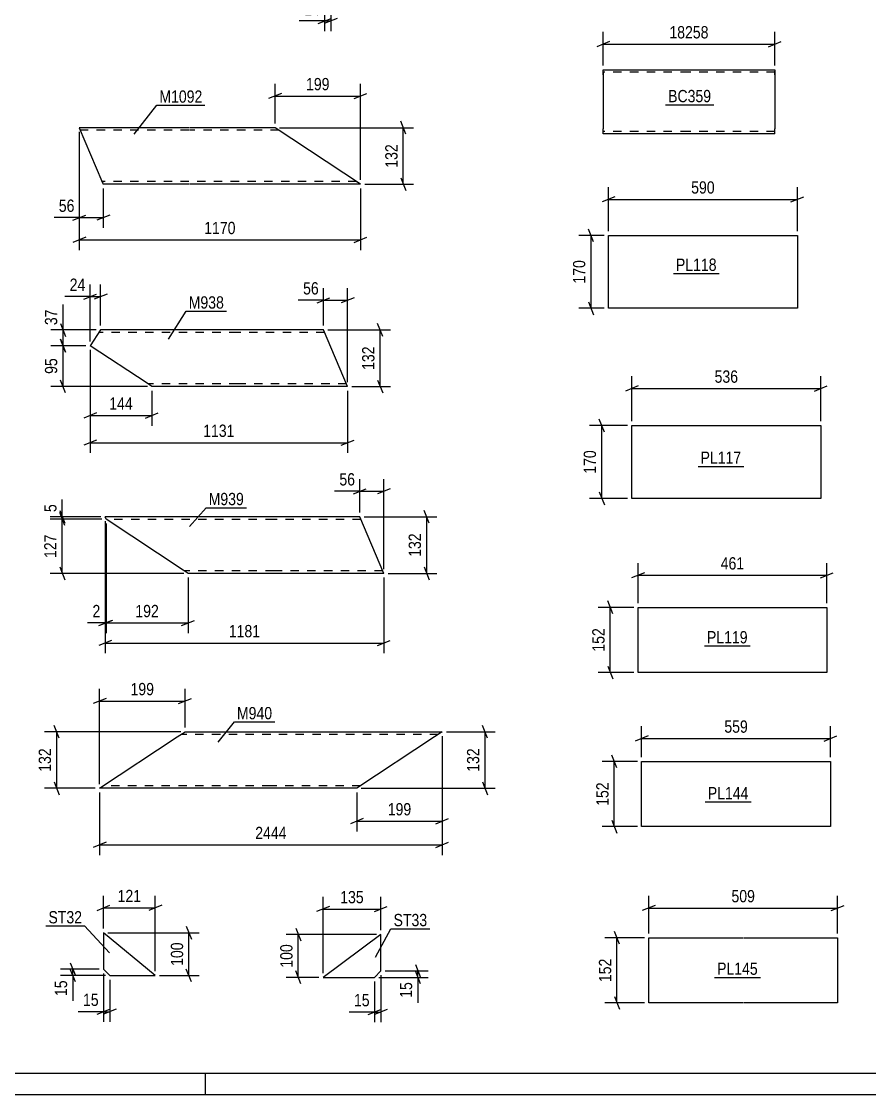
# Model space of a CAD drawing. Header units: millimetres. Extents: x 0 to 594, y 0 to 420.
# Drawn here: x 131 to 329, y 0 to 250.6 of the extents above; entities that cross this region are included whole.
import ezdxf

# ---------------------------------------------------------------- set-up
doc = ezdxf.new("R2010")
doc.units = ezdxf.units.MM
doc.linetypes.add('DXK_LINE_DOT2', pattern=[3.9198, 1.9599, -1.9599])
doc.styles.add('Arial Narrow', font='ARIALN.TTF', dxfattribs={"height": 0.2})

# ---------------------------------------------------------------- blocks, each defined once
blk = doc.blocks.new('Unknown-570389203-1132')
at = {"color": 5, "linetype": 'Continuous'}
for p, q in [((5, 5), (589, 5)), ((174, 0), (174, 5)), ((0, 0), (594, 0))]:
    blk.add_line(p, q, dxfattribs=at)
blk = doc.blocks.new('Part-570389203-8355 - 8339')
at = {"color": 2, "linetype": 'Continuous'}
for p, q in [((149.5, 178.54), (147.06, 174.86)), ((181.45, 178.54), (149.5, 178.54)), ((201.55, 178.54), (181.55, 178.54)), ((207.16, 165.34), (201.55, 178.54)), ((160.33, 166.08), (147.06, 174.86)), ((161.45, 165.34), (160.33, 166.08)), ((181.45, 165.34), (161.45, 165.34)), ((207.16, 165.34), (181.55, 165.34))]:
    blk.add_line(p, q, dxfattribs=at)
at = {"color": 7, "linetype": 'DXK_LINE_DOT2'}
for p, q in [((181.45, 177.94), (149.1, 177.94)), ((201.81, 177.94), (181.55, 177.94)), ((181.45, 165.94), (160.55, 165.94)), ((206.9, 165.94), (181.55, 165.94)), ((206.9, 165.94), (206.88, 165.98))]:
    blk.add_line(p, q, dxfattribs=at)
blk = doc.blocks.new('Part-570389203-8492 - 8476')
at = {"color": 2, "linetype": 'Continuous'}
for p, q in [((189.92, 134.89), (150.55, 134.89)), ((150.77, 134.37), (150.55, 134.89)), ((168.81, 122.43), (150.77, 134.37)), ((210.02, 134.89), (190.02, 134.89)), ((215.63, 121.69), (210.02, 134.89)), ((169.92, 121.69), (168.81, 122.43)), ((189.92, 121.69), (169.92, 121.69)), ((215.63, 121.69), (190.02, 121.69))]:
    blk.add_line(p, q, dxfattribs=at)
at = {"color": 7, "linetype": 'DXK_LINE_DOT2'}
for p, q in [((189.92, 134.29), (150.89, 134.29)), ((210.28, 134.29), (190.02, 134.29)), ((168.95, 122.33), (169.02, 122.29)), ((189.92, 122.29), (169.02, 122.29)), ((215.37, 122.29), (190.02, 122.29)), ((215.37, 122.29), (215.35, 122.33))]:
    blk.add_line(p, q, dxfattribs=at)
blk = doc.blocks.new('Part-570389203-8622 - 8606')
at = {"color": 2, "linetype": 'Continuous'}
for p, q in [((149.26, 71.5), (167.39, 83.5)), ((167.39, 83.5), (169.21, 84.7)), ((169.21, 84.7), (189.21, 84.7)), ((189.31, 84.7), (229.25, 84.7)), ((227.44, 83.5), (209.31, 71.5)), ((229.25, 84.7), (227.44, 83.5)), ((189.21, 71.5), (149.26, 71.5)), ((209.31, 71.5), (189.31, 71.5))]:
    blk.add_line(p, q, dxfattribs=at)
at = {"color": 7, "linetype": 'DXK_LINE_DOT2'}
for p, q in [((189.21, 84.1), (168.3, 84.1)), ((228.34, 84.1), (189.31, 84.1)), ((229.11, 84.61), (227.44, 83.5)), ((150.17, 72.1), (150.24, 72.15)), ((189.21, 72.1), (150.17, 72.1)), ((210.21, 72.1), (189.31, 72.1)), ((210.21, 72.1), (210.28, 72.15))]:
    blk.add_line(p, q, dxfattribs=at)
blk = doc.blocks.new('Part-570389203-8962 - 8944')
at = {"color": 2, "linetype": 'Continuous'}
for p, q in [((266.81, 238.09), (266.81, 239.29)), ((266.81, 239.29), (286.81, 239.29)), ((266.81, 238.09), (266.81, 225.49)), ((286.91, 239.29), (306.91, 239.29)), ((306.91, 239.29), (306.91, 239.2)), ((306.91, 239.2), (306.91, 238.09)), ((306.91, 238.09), (306.91, 225.49)), ((266.81, 224.39), (266.81, 225.49)), ((266.81, 224.29), (266.81, 224.39)), ((286.81, 224.29), (266.81, 224.29)), ((306.91, 224.29), (286.91, 224.29)), ((306.91, 224.29), (306.91, 225.49))]:
    blk.add_line(p, q, dxfattribs=at)
at = {"color": 7, "linetype": 'DXK_LINE_DOT2'}
for p, q in [((286.81, 238.69), (266.81, 238.69)), ((266.81, 238.55), (266.81, 238.09)), ((306.91, 238.69), (286.91, 238.69)), ((306.91, 238.09), (306.91, 238.94)), ((266.81, 224.65), (266.81, 225.49)), ((266.81, 224.89), (266.81, 224.94)), ((266.81, 224.89), (266.81, 224.94)), ((286.81, 224.89), (266.81, 224.89)), ((266.81, 224.29), (266.81, 224.29)), ((306.91, 224.89), (286.91, 224.89)), ((306.91, 224.94), (306.91, 225.49)), ((306.91, 224.89), (306.91, 224.94)), ((306.91, 224.89), (306.91, 224.94)), ((306.91, 224.29), (306.91, 224.39))]:
    blk.add_line(p, q, dxfattribs=at)
blk = doc.blocks.new('Part-570389203-9230 - 9214')
at = {"color": 2, "linetype": 'Continuous'}
for p, q in [((273.53, 139.2), (273.53, 156.2)), ((273.53, 156.2), (295.53, 156.2)), ((295.63, 156.2), (317.63, 156.2)), ((317.63, 156.2), (317.63, 139.2)), ((295.53, 139.2), (273.53, 139.2)), ((317.63, 139.2), (295.63, 139.2))]:
    blk.add_line(p, q, dxfattribs=at)
blk = doc.blocks.new('Part-570389203-9274 - 9258')
at = {"color": 2, "linetype": 'Continuous'}
for p, q in [((268.07, 183.59), (268.07, 200.59)), ((268.07, 200.59), (290.07, 200.59)), ((290.17, 200.59), (312.17, 200.59)), ((312.17, 200.59), (312.17, 183.59)), ((290.07, 183.59), (268.07, 183.59)), ((312.17, 183.59), (290.17, 183.59))]:
    blk.add_line(p, q, dxfattribs=at)
blk = doc.blocks.new('Part-570389203-9318 - 9302')
at = {"color": 2, "linetype": 'Continuous'}
for p, q in [((274.96, 98.55), (274.96, 113.75)), ((274.96, 113.75), (296.96, 113.75)), ((297.06, 113.75), (319.06, 113.75)), ((319.06, 113.75), (319.06, 98.55)), ((296.96, 98.55), (274.96, 98.55)), ((319.06, 98.55), (297.06, 98.55))]:
    blk.add_line(p, q, dxfattribs=at)
blk = doc.blocks.new('Part-570389203-9543 - 9527')
at = {"color": 2, "linetype": 'Continuous'}
for p, q in [((170.13, 225.76), (144.52, 225.76)), ((144.52, 225.76), (149.81, 213.3)), ((190.23, 225.76), (170.23, 225.76)), ((210.17, 212.56), (190.23, 225.76)), ((150.09, 212.65), (149.81, 213.3)), ((150.13, 212.56), (150.09, 212.65)), ((170.13, 212.56), (150.13, 212.56)), ((210.17, 212.56), (170.23, 212.56))]:
    blk.add_line(p, q, dxfattribs=at)
at = {"color": 7, "linetype": 'DXK_LINE_DOT2'}
for p, q in [((170.13, 225.16), (144.78, 225.16)), ((191.13, 225.16), (170.23, 225.16)), ((149.81, 213.3), (149.98, 212.91)), ((149.87, 213.16), (149.85, 213.2)), ((170.13, 213.16), (149.87, 213.16)), ((209.26, 213.16), (170.23, 213.16)), ((209, 213.33), (209.05, 213.3)), ((209.2, 213.2), (209.26, 213.16))]:
    blk.add_line(p, q, dxfattribs=at)
blk = doc.blocks.new('Part-570389203-9652 - 9636')
at = {"color": 2, "linetype": 'Continuous'}
for p, q in [((275.81, 62.55), (275.81, 77.75)), ((275.81, 77.75), (297.81, 77.75)), ((297.91, 77.75), (319.91, 77.75)), ((319.91, 77.75), (319.91, 62.55)), ((297.81, 62.55), (275.81, 62.55)), ((319.91, 62.55), (297.91, 62.55))]:
    blk.add_line(p, q, dxfattribs=at)
blk = doc.blocks.new('Part-570389203-9696 - 9680')
at = {"color": 2, "linetype": 'Continuous'}
for p, q in [((277.47, 21.4), (277.47, 36.6)), ((277.47, 36.6), (299.47, 36.6)), ((299.57, 36.6), (321.57, 36.6)), ((321.57, 36.6), (321.57, 21.4)), ((299.47, 21.4), (277.47, 21.4)), ((321.57, 21.4), (299.57, 21.4))]:
    blk.add_line(p, q, dxfattribs=at)
blk = doc.blocks.new('Part-570389203-9816 - 9800')
at = {"color": 2, "linetype": 'Continuous'}
for p, q in [((150.17, 37.78), (150.17, 29.28)), ((162.26, 27.78), (150.17, 37.78)), ((151.67, 27.78), (150.17, 29.28)), ((151.67, 27.78), (162.26, 27.78))]:
    blk.add_line(p, q, dxfattribs=at)
blk = doc.blocks.new('Part-570389203-9875 - 9859')
at = {"color": 2, "linetype": 'Continuous'}
for p, q in [((214.93, 37.36), (201.43, 27.36)), ((214.93, 28.86), (214.93, 37.36)), ((213.43, 27.36), (214.93, 28.86)), ((201.43, 27.36), (213.43, 27.36))]:
    blk.add_line(p, q, dxfattribs=at)
blk = doc.blocks.new('StraightDimension-570389203-8438 - 8339')
at = {"color": 7, "linetype": 'Continuous'}
for p, q in [((202.55, 178.54), (217.17, 178.54)), ((215.37, 177.04), (214.17, 180.04)), ((214.77, 165.34), (214.77, 178.54)), ((214.17, 166.84), (215.37, 163.84)), ((208.16, 165.34), (217.17, 165.34))]:
    blk.add_line(p, q, dxfattribs=at)
at = {"color": 0}
blk.add_wipeout([(214.02, 175.28), (209.82, 175.28), (209.82, 168.6), (214.02, 168.6)], dxfattribs=at)
at = {"color": 3, "style": 'Arial Narrow'}
blk.add_text('132', height=2.863, rotation=90.0002, dxfattribs=at).set_placement((213.42, 169.2))
blk = doc.blocks.new('StraightDimension-570389203-8358 - 8339')
at = {"color": 7, "linetype": 'Continuous'}
for p, q in [((201.55, 179.54), (201.55, 188.32)), ((207.16, 166.34), (207.16, 188.32)), ((200.05, 184.87), (203.05, 186.07)), ((201.55, 185.47), (207.16, 185.47)), ((208.66, 186.07), (205.66, 184.87))]:
    blk.add_line(p, q, dxfattribs=at)
at = {"color": 0}
blk.add_wipeout([(201.03, 186.22), (201.03, 190.42), (196.17, 190.42), (196.17, 186.22)], dxfattribs=at)
at = {"color": 7, "linetype": 'Continuous'}
blk.add_line((201.55, 185.47), (195.65, 185.47), dxfattribs=at)
blk.add_line((201.55, 185.47), (195.65, 185.47), dxfattribs=at)
at = {"color": 3, "style": 'Arial Narrow'}
blk.add_text('56', height=2.863, dxfattribs=at).set_placement((196.77, 186.82))
blk = doc.blocks.new('StraightDimension-570389203-8404 - 8339')
at = {"color": 7, "linetype": 'Continuous'}
for p, q in [((148.5, 178.54), (137.87, 178.54)), ((140.12, 180.04), (141.32, 177.04)), ((140.72, 174.86), (140.72, 178.54)), ((141.32, 173.36), (140.12, 176.36)), ((146.06, 174.86), (137.87, 174.86))]:
    blk.add_line(p, q, dxfattribs=at)
at = {"color": 0}
blk.add_wipeout([(139.97, 183.92), (135.77, 183.92), (135.77, 179.06), (139.97, 179.06)], dxfattribs=at)
at = {"color": 7, "linetype": 'Continuous'}
blk.add_line((140.72, 178.54), (140.72, 184.44), dxfattribs=at)
blk.add_line((140.72, 178.54), (140.72, 184.44), dxfattribs=at)
at = {"color": 3, "style": 'Arial Narrow'}
blk.add_text('37', height=2.863, rotation=90.0002, dxfattribs=at).set_placement((139.37, 179.66))
blk = doc.blocks.new('StraightDimension-570389203-8372 - 8339')
at = {"color": 7, "linetype": 'Continuous'}
for p, q in [((147.06, 175.86), (147.06, 189.16)), ((149.5, 179.54), (149.5, 189.16)), ((145.56, 185.71), (148.56, 186.91)), ((147.06, 186.31), (149.5, 186.31)), ((151, 186.91), (148, 185.71))]:
    blk.add_line(p, q, dxfattribs=at)
at = {"color": 0}
blk.add_wipeout([(146.54, 187.06), (146.54, 191.26), (141.68, 191.26), (141.68, 187.06)], dxfattribs=at)
at = {"color": 7, "linetype": 'Continuous'}
blk.add_line((147.06, 186.31), (141.16, 186.31), dxfattribs=at)
blk.add_line((147.06, 186.31), (141.16, 186.31), dxfattribs=at)
at = {"color": 3, "style": 'Arial Narrow'}
blk.add_text('24', height=2.863, dxfattribs=at).set_placement((142.28, 187.66))
blk = doc.blocks.new('StraightDimension-570389203-8386 - 8339')
at = {"color": 7, "linetype": 'Continuous'}
for p, q in [((147.06, 173.86), (147.06, 156.17)), ((161.45, 164.34), (161.45, 156.17)), ((148.56, 159.17), (145.56, 157.97)), ((147.06, 158.57), (161.45, 158.57)), ((159.95, 157.97), (162.95, 159.17))]:
    blk.add_line(p, q, dxfattribs=at)
at = {"color": 0}
blk.add_wipeout([(157.6, 159.32), (157.6, 163.52), (150.92, 163.52), (150.92, 159.32)], dxfattribs=at)
at = {"color": 3, "style": 'Arial Narrow'}
blk.add_text('144', height=2.863, dxfattribs=at).set_placement((151.52, 159.92))
blk = doc.blocks.new('StraightDimension-570389203-8462 - 8339')
at = {"color": 7, "linetype": 'Continuous'}
for p, q in [((147.06, 173.86), (147.06, 149.81)), ((207.16, 164.34), (207.16, 149.81)), ((148.56, 152.81), (145.56, 151.61)), ((147.06, 152.21), (207.16, 152.21)), ((205.66, 151.61), (208.66, 152.81))]:
    blk.add_line(p, q, dxfattribs=at)
at = {"color": 0}
blk.add_wipeout([(181.37, 152.96), (181.37, 157.16), (172.85, 157.16), (172.85, 152.96)], dxfattribs=at)
at = {"color": 3, "style": 'Arial Narrow'}
blk.add_text('1131', height=2.863, dxfattribs=at).set_placement((173.45, 153.56))
blk = doc.blocks.new('StraightDimension-570389203-8405 - 8339')
at = {"color": 7, "linetype": 'Continuous'}
for p, q in [((140.12, 176.36), (141.32, 173.36)), ((146.06, 174.86), (137.87, 174.86)), ((140.72, 165.34), (140.72, 174.86)), ((141.32, 163.84), (140.12, 166.84)), ((160.45, 165.34), (137.87, 165.34))]:
    blk.add_line(p, q, dxfattribs=at)
at = {"color": 0}
blk.add_wipeout([(139.97, 172.53), (135.77, 172.53), (135.77, 167.67), (139.97, 167.67)], dxfattribs=at)
at = {"color": 3, "style": 'Arial Narrow'}
blk.add_text('95', height=2.863, rotation=90.0002, dxfattribs=at).set_placement((139.37, 168.27))
blk = doc.blocks.new('StraightDimension-570389203-20142 - 8476')
at = {"color": 7, "linetype": 'Continuous'}
for p, q in [((150.77, 133.37), (150.77, 107.71)), ((169.92, 120.69), (169.92, 107.71)), ((152.27, 110.71), (149.27, 109.51)), ((168.42, 109.51), (171.42, 110.71)), ((150.77, 110.11), (169.92, 110.11))]:
    blk.add_line(p, q, dxfattribs=at)
at = {"color": 0}
blk.add_wipeout([(163.69, 110.86), (163.69, 115.06), (157.01, 115.06), (157.01, 110.86)], dxfattribs=at)
at = {"color": 3, "style": 'Arial Narrow'}
blk.add_text('192', height=2.863, dxfattribs=at).set_placement((157.61, 111.46))
blk = doc.blocks.new('StraightDimension-570389203-8495 - 8476')
at = {"color": 7, "linetype": 'Continuous'}
for p, q in [((210.02, 135.89), (210.02, 143.72)), ((215.63, 122.69), (215.63, 143.72)), ((208.52, 140.27), (211.52, 141.47)), ((210.02, 140.87), (215.63, 140.87)), ((217.13, 141.47), (214.13, 140.27))]:
    blk.add_line(p, q, dxfattribs=at)
at = {"color": 0}
blk.add_wipeout([(209.5, 141.62), (209.5, 145.82), (204.64, 145.82), (204.64, 141.62)], dxfattribs=at)
at = {"color": 7, "linetype": 'Continuous'}
blk.add_line((210.02, 140.87), (204.12, 140.87), dxfattribs=at)
blk.add_line((210.02, 140.87), (204.12, 140.87), dxfattribs=at)
at = {"color": 3, "style": 'Arial Narrow'}
blk.add_text('56', height=2.863, dxfattribs=at).set_placement((205.24, 142.22))
blk = doc.blocks.new('StraightDimension-570389203-8592 - 8476')
at = {"color": 7, "linetype": 'Continuous'}
for p, q in [((150.55, 133.89), (150.55, 103.03)), ((215.63, 120.69), (215.63, 103.03)), ((152.05, 106.03), (149.05, 104.83)), ((150.55, 105.43), (215.63, 105.43)), ((214.13, 104.83), (217.13, 106.03))]:
    blk.add_line(p, q, dxfattribs=at)
at = {"color": 0}
blk.add_wipeout([(187.34, 106.18), (187.34, 110.38), (178.83, 110.38), (178.83, 106.18)], dxfattribs=at)
at = {"color": 3, "style": 'Arial Narrow'}
blk.add_text('1181', height=2.863, dxfattribs=at).set_placement((179.43, 106.78))
blk = doc.blocks.new('StraightDimension-570389203-8568 - 8476')
at = {"color": 7, "linetype": 'Continuous'}
for p, q in [((226.23, 133.39), (225.03, 136.39)), ((211.02, 134.89), (228.03, 134.89)), ((225.63, 121.69), (225.63, 134.89)), ((225.03, 123.19), (226.23, 120.19)), ((216.63, 121.69), (228.03, 121.69))]:
    blk.add_line(p, q, dxfattribs=at)
at = {"color": 0}
blk.add_wipeout([(224.88, 131.63), (220.68, 131.63), (220.68, 124.95), (224.88, 124.95)], dxfattribs=at)
at = {"color": 3, "style": 'Arial Narrow'}
blk.add_text('132', height=2.863, rotation=90.0002, dxfattribs=at).set_placement((224.28, 125.55))
blk = doc.blocks.new('StraightDimension-570389203-20143 - 8476')
at = {"color": 7, "linetype": 'Continuous'}
for p, q in [((150.55, 133.89), (150.55, 107.71)), ((150.77, 133.37), (150.77, 107.71)), ((149.05, 109.51), (152.05, 110.71)), ((152.27, 110.71), (149.27, 109.51)), ((150.55, 110.11), (150.77, 110.11))]:
    blk.add_line(p, q, dxfattribs=at)
at = {"color": 0}
blk.add_wipeout([(150.02, 110.86), (150.02, 115.06), (147, 115.06), (147, 110.86)], dxfattribs=at)
at = {"color": 7, "linetype": 'Continuous'}
blk.add_line((150.55, 110.11), (146.47, 110.11), dxfattribs=at)
blk.add_line((150.55, 110.11), (146.47, 110.11), dxfattribs=at)
at = {"color": 3, "style": 'Arial Narrow'}
blk.add_text('2', height=2.86, dxfattribs=at).set_placement((147.6, 111.46))
blk = doc.blocks.new('StraightDimension-570389203-20178 - 8476')
at = {"color": 7, "linetype": 'Continuous'}
for p, q in [((139.95, 136.39), (141.15, 133.39)), ((141.15, 132.87), (139.95, 135.87)), ((149.55, 134.89), (137.7, 134.89)), ((149.77, 134.37), (137.7, 134.37)), ((140.55, 134.37), (140.55, 134.89))]:
    blk.add_line(p, q, dxfattribs=at)
at = {"color": 0}
blk.add_wipeout([(139.8, 138.44), (135.6, 138.44), (135.6, 135.41), (139.8, 135.41)], dxfattribs=at)
at = {"color": 7, "linetype": 'Continuous'}
blk.add_line((140.55, 134.89), (140.55, 138.97), dxfattribs=at)
blk.add_line((140.55, 134.89), (140.55, 138.97), dxfattribs=at)
at = {"color": 3, "style": 'Arial Narrow'}
blk.add_text('5', height=2.86, rotation=90.0002, dxfattribs=at).set_placement((139.2, 136.01))
blk = doc.blocks.new('StraightDimension-570389203-20179 - 8476')
at = {"color": 7, "linetype": 'Continuous'}
for p, q in [((141.15, 132.87), (139.95, 135.87)), ((149.77, 134.37), (137.7, 134.37)), ((140.55, 121.69), (140.55, 134.37)), ((139.95, 123.19), (141.15, 120.19)), ((168.92, 121.69), (137.7, 121.69))]:
    blk.add_line(p, q, dxfattribs=at)
at = {"color": 0}
blk.add_wipeout([(139.8, 131.37), (135.6, 131.37), (135.6, 124.68), (139.8, 124.68)], dxfattribs=at)
at = {"color": 3, "style": 'Arial Narrow'}
blk.add_text('127', height=2.863, rotation=90.0002, dxfattribs=at).set_placement((139.2, 125.28))
blk = doc.blocks.new('StraightDimension-570389203-8625 - 8606')
at = {"color": 7, "linetype": 'Continuous'}
for p, q in [((229.25, 83.7), (229.25, 55.9)), ((149.26, 70.5), (149.26, 55.9)), ((150.76, 58.9), (147.76, 57.7)), ((149.26, 58.3), (229.25, 58.3)), ((227.75, 57.7), (230.75, 58.9))]:
    blk.add_line(p, q, dxfattribs=at)
at = {"color": 0}
blk.add_wipeout([(193.51, 59.05), (193.51, 63.25), (185, 63.25), (185, 59.05)], dxfattribs=at)
at = {"color": 3, "style": 'Arial Narrow'}
blk.add_text('2444', height=2.863, dxfattribs=at).set_placement((185.6, 59.65))
blk = doc.blocks.new('StraightDimension-570389203-8698 - 8606')
at = {"color": 7, "linetype": 'Continuous'}
for p, q in [((229.25, 83.7), (229.25, 61.44)), ((209.31, 70.5), (209.31, 61.44)), ((210.81, 64.44), (207.81, 63.24)), ((209.31, 63.84), (229.25, 63.84)), ((227.75, 63.24), (230.75, 64.44))]:
    blk.add_line(p, q, dxfattribs=at)
at = {"color": 0}
blk.add_wipeout([(222.62, 64.59), (222.62, 68.79), (215.94, 68.79), (215.94, 64.59)], dxfattribs=at)
at = {"color": 3, "style": 'Arial Narrow'}
blk.add_text('199', height=2.863, dxfattribs=at).set_placement((216.54, 65.19))
blk = doc.blocks.new('StraightDimension-570389203-8684 - 8606')
at = {"color": 7, "linetype": 'Continuous'}
for p, q in [((149.26, 72.5), (149.26, 94.74)), ((169.21, 85.7), (169.21, 94.74)), ((150.76, 92.49), (147.76, 91.29)), ((149.26, 91.89), (169.21, 91.89)), ((167.71, 91.29), (170.71, 92.49))]:
    blk.add_line(p, q, dxfattribs=at)
at = {"color": 0}
blk.add_wipeout([(162.58, 92.64), (162.58, 96.84), (155.89, 96.84), (155.89, 92.64)], dxfattribs=at)
at = {"color": 3, "style": 'Arial Narrow'}
blk.add_text('199', height=2.863, dxfattribs=at).set_placement((156.49, 93.24))
blk = doc.blocks.new('StraightDimension-570389203-8660 - 8606')
at = {"color": 7, "linetype": 'Continuous'}
for p, q in [((239.85, 83.2), (238.65, 86.2)), ((230.25, 84.7), (241.65, 84.7)), ((239.25, 71.5), (239.25, 84.7)), ((238.65, 73), (239.85, 70)), ((210.31, 71.5), (241.65, 71.5))]:
    blk.add_line(p, q, dxfattribs=at)
at = {"color": 0}
blk.add_wipeout([(238.5, 81.45), (234.3, 81.45), (234.3, 74.76), (238.5, 74.76)], dxfattribs=at)
at = {"color": 3, "style": 'Arial Narrow'}
blk.add_text('132', height=2.863, rotation=90.0002, dxfattribs=at).set_placement((237.9, 75.36))
blk = doc.blocks.new('StraightDimension-570389203-8636 - 8606')
at = {"color": 7, "linetype": 'Continuous'}
for p, q in [((139.86, 83.2), (138.66, 86.2)), ((168.21, 84.7), (136.41, 84.7)), ((139.26, 71.5), (139.26, 84.7)), ((138.66, 73), (139.86, 70)), ((148.26, 71.5), (136.41, 71.5))]:
    blk.add_line(p, q, dxfattribs=at)
at = {"color": 0}
blk.add_wipeout([(138.51, 81.45), (134.31, 81.45), (134.31, 74.76), (138.51, 74.76)], dxfattribs=at)
at = {"color": 3, "style": 'Arial Narrow'}
blk.add_text('132', height=2.863, rotation=90.0002, dxfattribs=at).set_placement((137.91, 75.36))
blk = doc.blocks.new('StraightDimension-570389203-8965 - 8944')
at = {"color": 7, "linetype": 'Continuous'}
for p, q in [((266.81, 240.29), (266.81, 248.11)), ((306.91, 240.29), (306.91, 248.11)), ((268.31, 245.86), (265.31, 244.66)), ((305.41, 244.66), (308.41, 245.86)), ((266.81, 245.26), (306.91, 245.26))]:
    blk.add_line(p, q, dxfattribs=at)
at = {"color": 0}
blk.add_wipeout([(292.03, 246.01), (292.03, 250.21), (281.69, 250.21), (281.69, 246.01)], dxfattribs=at)
at = {"color": 3, "style": 'Arial Narrow'}
blk.add_text('18258', height=2.863, dxfattribs=at).set_placement((282.29, 246.61))
blk = doc.blocks.new('StraightDimension-570389203-9244 - 9214')
at = {"color": 7, "linetype": 'Continuous'}
for p, q in [((272.53, 156.2), (263.65, 156.2)), ((267.1, 154.7), (265.9, 157.7)), ((266.5, 139.2), (266.5, 156.2)), ((265.9, 140.7), (267.1, 137.7)), ((272.53, 139.2), (263.65, 139.2))]:
    blk.add_line(p, q, dxfattribs=at)
at = {"color": 0}
blk.add_wipeout([(265.75, 151.04), (261.55, 151.04), (261.55, 144.36), (265.75, 144.36)], dxfattribs=at)
at = {"color": 3, "style": 'Arial Narrow'}
blk.add_text('170', height=2.863, rotation=90.0002, dxfattribs=at).set_placement((265.15, 144.96))
blk = doc.blocks.new('StraightDimension-570389203-20434 - 9214')
at = {"color": 7, "linetype": 'Continuous'}
for p, q in [((275.03, 165.46), (272.03, 164.26)), ((273.53, 157.2), (273.53, 167.71)), ((316.13, 164.26), (319.13, 165.46)), ((317.63, 157.2), (317.63, 167.71)), ((273.53, 164.86), (317.63, 164.86))]:
    blk.add_line(p, q, dxfattribs=at)
at = {"color": 0}
blk.add_wipeout([(298.93, 165.61), (298.93, 169.81), (292.24, 169.81), (292.24, 165.61)], dxfattribs=at)
at = {"color": 3, "style": 'Arial Narrow'}
blk.add_text('536', height=2.863, dxfattribs=at).set_placement((292.84, 166.21))
blk = doc.blocks.new('StraightDimension-570389203-9288 - 9258')
at = {"color": 7, "linetype": 'Continuous'}
for p, q in [((267.07, 200.59), (261.15, 200.59)), ((264.6, 199.09), (263.4, 202.09)), ((264, 183.59), (264, 200.59)), ((267.07, 183.59), (261.15, 183.59)), ((263.4, 185.09), (264.6, 182.09))]:
    blk.add_line(p, q, dxfattribs=at)
at = {"color": 0}
blk.add_wipeout([(263.25, 195.44), (259.05, 195.44), (259.05, 188.75), (263.25, 188.75)], dxfattribs=at)
at = {"color": 3, "style": 'Arial Narrow'}
blk.add_text('170', height=2.863, rotation=90.0002, dxfattribs=at).set_placement((262.65, 189.35))
blk = doc.blocks.new('StraightDimension-570389203-20447 - 9258')
at = {"color": 7, "linetype": 'Continuous'}
for p, q in [((268.07, 201.59), (268.07, 211.87)), ((312.17, 201.59), (312.17, 211.87)), ((269.57, 209.62), (266.57, 208.42)), ((268.07, 209.02), (312.17, 209.02)), ((310.67, 208.42), (313.67, 209.62))]:
    blk.add_line(p, q, dxfattribs=at)
at = {"color": 0}
blk.add_wipeout([(293.47, 209.77), (293.47, 213.97), (286.78, 213.97), (286.78, 209.77)], dxfattribs=at)
at = {"color": 3, "style": 'Arial Narrow'}
blk.add_text('590', height=2.863, dxfattribs=at).set_placement((287.38, 210.37))
blk = doc.blocks.new('StraightDimension-570389203-20421 - 9302')
at = {"color": 7, "linetype": 'Continuous'}
for p, q in [((274.96, 114.75), (274.96, 124.1)), ((319.06, 114.75), (319.06, 124.1)), ((276.46, 121.85), (273.46, 120.65)), ((274.96, 121.25), (319.06, 121.25)), ((317.56, 120.65), (320.56, 121.85))]:
    blk.add_line(p, q, dxfattribs=at)
at = {"color": 0}
blk.add_wipeout([(300.35, 122), (300.35, 126.2), (293.67, 126.2), (293.67, 122)], dxfattribs=at)
at = {"color": 3, "style": 'Arial Narrow'}
blk.add_text('461', height=2.863, dxfattribs=at).set_placement((294.27, 122.6))
blk = doc.blocks.new('StraightDimension-570389203-9332 - 9302')
at = {"color": 7, "linetype": 'Continuous'}
for p, q in [((273.96, 113.75), (265.65, 113.75)), ((269.1, 112.25), (267.9, 115.25)), ((268.5, 98.55), (268.5, 113.75)), ((273.96, 98.55), (265.65, 98.55)), ((267.9, 100.05), (269.1, 97.05))]:
    blk.add_line(p, q, dxfattribs=at)
at = {"color": 0}
blk.add_wipeout([(267.75, 109.49), (263.55, 109.49), (263.55, 102.81), (267.75, 102.81)], dxfattribs=at)
at = {"color": 3, "style": 'Arial Narrow'}
blk.add_text('152', height=2.863, rotation=90.0002, dxfattribs=at).set_placement((267.15, 103.41))
blk = doc.blocks.new('StraightDimension-570389203-9510 - 9390')
at = {"color": 7, "linetype": 'Continuous'}
for p, q in [((203.23, 261.85), (203.23, 248.28)), ((201.8, 259.68), (201.8, 248.28)), ((200.3, 250.08), (203.3, 251.28)), ((204.73, 251.28), (201.73, 250.08)), ((201.8, 250.68), (203.23, 250.68))]:
    blk.add_line(p, q, dxfattribs=at)
at = {"color": 0}
blk.add_wipeout([(201.27, 251.43), (201.27, 255.63), (196.42, 255.63), (196.42, 251.43)], dxfattribs=at)
at = {"color": 7, "linetype": 'Continuous'}
blk.add_line((201.8, 250.68), (195.89, 250.68), dxfattribs=at)
blk.add_line((201.8, 250.68), (195.89, 250.68), dxfattribs=at)
at = {"color": 3, "style": 'Arial Narrow'}
blk.add_text('14', height=2.863, dxfattribs=at).set_placement((197.02, 252.03))
blk = doc.blocks.new('StraightDimension-570389203-9619 - 9527')
at = {"color": 7, "linetype": 'Continuous'}
for p, q in [((144.52, 224.76), (144.52, 202.36)), ((150.13, 211.56), (150.13, 202.36)), ((143.02, 204.16), (146.02, 205.36)), ((144.52, 204.76), (150.13, 204.76)), ((151.63, 205.36), (148.63, 204.16))]:
    blk.add_line(p, q, dxfattribs=at)
at = {"color": 0}
blk.add_wipeout([(144, 205.51), (144, 209.71), (139.14, 209.71), (139.14, 205.51)], dxfattribs=at)
at = {"color": 7, "linetype": 'Continuous'}
blk.add_line((144.52, 204.76), (138.62, 204.76), dxfattribs=at)
blk.add_line((144.52, 204.76), (138.62, 204.76), dxfattribs=at)
at = {"color": 3, "style": 'Arial Narrow'}
blk.add_text('56', height=2.863, dxfattribs=at).set_placement((139.74, 206.11))
blk = doc.blocks.new('StraightDimension-570389203-9546 - 9527')
at = {"color": 7, "linetype": 'Continuous'}
for p, q in [((144.52, 224.76), (144.52, 197.16)), ((210.17, 211.56), (210.17, 197.16)), ((146.02, 200.16), (143.02, 198.96)), ((144.52, 199.56), (210.17, 199.56)), ((208.67, 198.96), (211.67, 200.16))]:
    blk.add_line(p, q, dxfattribs=at)
at = {"color": 0}
blk.add_wipeout([(181.6, 200.31), (181.6, 204.51), (173.09, 204.51), (173.09, 200.31)], dxfattribs=at)
at = {"color": 3, "style": 'Arial Narrow'}
blk.add_text('1170', height=2.863, dxfattribs=at).set_placement((173.69, 200.91))
blk = doc.blocks.new('StraightDimension-570389203-9605 - 9527')
at = {"color": 7, "linetype": 'Continuous'}
for p, q in [((190.23, 226.76), (190.23, 236)), ((210.17, 213.56), (210.17, 236)), ((191.73, 233.75), (188.73, 232.55)), ((190.23, 233.15), (210.17, 233.15)), ((208.67, 232.55), (211.67, 233.75))]:
    blk.add_line(p, q, dxfattribs=at)
at = {"color": 0}
blk.add_wipeout([(203.54, 233.9), (203.54, 238.1), (196.86, 238.1), (196.86, 233.9)], dxfattribs=at)
at = {"color": 3, "style": 'Arial Narrow'}
blk.add_text('199', height=2.863, dxfattribs=at).set_placement((197.46, 234.5))
blk = doc.blocks.new('StraightDimension-570389203-9557 - 9527')
at = {"color": 7, "linetype": 'Continuous'}
for p, q in [((191.23, 225.76), (222.57, 225.76)), ((220.77, 224.26), (219.57, 227.26)), ((220.17, 212.56), (220.17, 225.76)), ((219.57, 214.06), (220.77, 211.06)), ((211.17, 212.56), (222.57, 212.56))]:
    blk.add_line(p, q, dxfattribs=at)
at = {"color": 0}
blk.add_wipeout([(219.42, 222.5), (215.22, 222.5), (215.22, 215.81), (219.42, 215.81)], dxfattribs=at)
at = {"color": 3, "style": 'Arial Narrow'}
blk.add_text('132', height=2.863, rotation=90.0002, dxfattribs=at).set_placement((218.82, 216.41))
blk = doc.blocks.new('StraightDimension-570389203-9655 - 9636')
at = {"color": 7, "linetype": 'Continuous'}
for p, q in [((275.81, 78.75), (275.81, 85.99)), ((319.91, 78.75), (319.91, 85.99)), ((277.31, 83.74), (274.31, 82.54)), ((275.81, 83.14), (319.91, 83.14)), ((318.41, 82.54), (321.41, 83.74))]:
    blk.add_line(p, q, dxfattribs=at)
at = {"color": 0}
blk.add_wipeout([(301.21, 83.89), (301.21, 88.09), (294.52, 88.09), (294.52, 83.89)], dxfattribs=at)
at = {"color": 3, "style": 'Arial Narrow'}
blk.add_text('559', height=2.863, dxfattribs=at).set_placement((295.12, 84.49))
blk = doc.blocks.new('StraightDimension-570389203-9666 - 9636')
at = {"color": 7, "linetype": 'Continuous'}
for p, q in [((274.81, 77.75), (266.58, 77.75)), ((270.03, 76.25), (268.83, 79.25)), ((269.43, 62.55), (269.43, 77.75)), ((268.83, 64.05), (270.03, 61.05)), ((274.81, 62.55), (266.58, 62.55))]:
    blk.add_line(p, q, dxfattribs=at)
at = {"color": 0}
blk.add_wipeout([(268.68, 73.49), (264.48, 73.49), (264.48, 66.81), (268.68, 66.81)], dxfattribs=at)
at = {"color": 3, "style": 'Arial Narrow'}
blk.add_text('152', height=2.863, rotation=90.0002, dxfattribs=at).set_placement((268.08, 67.41))
blk = doc.blocks.new('StraightDimension-570389203-9699 - 9680')
at = {"color": 7, "linetype": 'Continuous'}
for p, q in [((277.47, 37.6), (277.47, 46.39)), ((321.57, 37.6), (321.57, 46.39)), ((278.97, 44.14), (275.97, 42.94)), ((277.47, 43.54), (321.57, 43.54)), ((320.07, 42.94), (323.07, 44.14))]:
    blk.add_line(p, q, dxfattribs=at)
at = {"color": 0}
blk.add_wipeout([(302.87, 44.29), (302.87, 48.49), (296.18, 48.49), (296.18, 44.29)], dxfattribs=at)
at = {"color": 3, "style": 'Arial Narrow'}
blk.add_text('509', height=2.863, dxfattribs=at).set_placement((296.78, 44.89))
blk = doc.blocks.new('StraightDimension-570389203-9710 - 9680')
at = {"color": 7, "linetype": 'Continuous'}
for p, q in [((270.65, 35.1), (269.45, 38.1)), ((276.47, 36.6), (267.2, 36.6)), ((270.05, 21.4), (270.05, 36.6)), ((269.45, 22.9), (270.65, 19.9)), ((276.47, 21.4), (267.2, 21.4))]:
    blk.add_line(p, q, dxfattribs=at)
at = {"color": 0}
blk.add_wipeout([(269.3, 32.34), (265.1, 32.34), (265.1, 25.65), (269.3, 25.65)], dxfattribs=at)
at = {"color": 3, "style": 'Arial Narrow'}
blk.add_text('152', height=2.863, rotation=90.0002, dxfattribs=at).set_placement((268.7, 26.25))
blk = doc.blocks.new('StraightDimension-570389203-9818 - 9800')
at = {"color": 7, "linetype": 'Continuous'}
for p, q in [((151.17, 37.78), (172.51, 37.78)), ((169.51, 39.28), (170.71, 36.28)), ((170.11, 27.78), (170.11, 37.78)), ((163.26, 27.78), (172.51, 27.78)), ((170.71, 26.28), (169.51, 29.28))]:
    blk.add_line(p, q, dxfattribs=at)
at = {"color": 0}
blk.add_wipeout([(169.35, 36.13), (165.15, 36.13), (165.15, 29.44), (169.35, 29.44)], dxfattribs=at)
at = {"color": 3, "style": 'Arial Narrow'}
blk.add_text('100', height=2.863, rotation=90.0002, dxfattribs=at).set_placement((168.76, 30.04))
blk = doc.blocks.new('StraightDimension-570389203-9827 - 9800')
at = {"color": 7, "linetype": 'Continuous'}
for p, q in [((142.42, 30.78), (143.62, 27.78)), ((149.17, 29.28), (140.17, 29.28)), ((150.67, 27.78), (140.17, 27.78)), ((143.62, 26.28), (142.42, 29.28)), ((143.02, 27.78), (143.02, 29.28))]:
    blk.add_line(p, q, dxfattribs=at)
at = {"color": 0}
blk.add_wipeout([(142.27, 27.26), (138.07, 27.26), (138.07, 22.4), (142.27, 22.4)], dxfattribs=at)
at = {"color": 7, "linetype": 'Continuous'}
blk.add_line((143.02, 27.78), (143.02, 21.88), dxfattribs=at)
blk.add_line((143.02, 27.78), (143.02, 21.88), dxfattribs=at)
at = {"color": 3, "style": 'Arial Narrow'}
blk.add_text('15', height=2.863, rotation=90.0002, dxfattribs=at).set_placement((141.67, 23))
blk = doc.blocks.new('StraightDimension-570389203-9838 - 9800')
at = {"color": 7, "linetype": 'Continuous'}
for p, q in [((150.17, 38.78), (150.17, 46.43)), ((162.26, 28.78), (162.26, 46.43)), ((148.67, 42.98), (151.67, 44.18)), ((150.17, 43.58), (162.26, 43.58)), ((163.76, 44.18), (160.76, 42.98))]:
    blk.add_line(p, q, dxfattribs=at)
at = {"color": 0}
blk.add_wipeout([(159.56, 44.33), (159.56, 48.53), (152.87, 48.53), (152.87, 44.33)], dxfattribs=at)
at = {"color": 3, "style": 'Arial Narrow'}
blk.add_text('121', height=2.863, dxfattribs=at).set_placement((153.47, 44.93))
blk = doc.blocks.new('StraightDimension-570389203-9845 - 9800')
at = {"color": 7, "linetype": 'Continuous'}
for p, q in [((150.17, 28.28), (150.17, 16.94)), ((151.67, 26.78), (151.67, 16.94)), ((148.67, 18.74), (151.67, 19.94)), ((153.17, 19.94), (150.17, 18.74)), ((150.17, 19.34), (151.67, 19.34))]:
    blk.add_line(p, q, dxfattribs=at)
at = {"color": 0}
blk.add_wipeout([(149.64, 20.09), (149.64, 24.29), (144.79, 24.29), (144.79, 20.09)], dxfattribs=at)
at = {"color": 7, "linetype": 'Continuous'}
blk.add_line((150.17, 19.34), (144.26, 19.34), dxfattribs=at)
blk.add_line((150.17, 19.34), (144.26, 19.34), dxfattribs=at)
at = {"color": 3, "style": 'Arial Narrow'}
blk.add_text('15', height=2.863, dxfattribs=at).set_placement((145.39, 20.69))
blk = doc.blocks.new('StraightDimension-570389203-9886 - 9859')
at = {"color": 7, "linetype": 'Continuous'}
for p, q in [((214.93, 27.86), (214.93, 16.86)), ((213.43, 26.36), (213.43, 16.86)), ((211.93, 18.66), (214.93, 19.86)), ((216.43, 19.86), (213.43, 18.66)), ((213.43, 19.26), (214.93, 19.26))]:
    blk.add_line(p, q, dxfattribs=at)
at = {"color": 0}
blk.add_wipeout([(212.91, 20.01), (212.91, 24.21), (208.05, 24.21), (208.05, 20.01)], dxfattribs=at)
at = {"color": 7, "linetype": 'Continuous'}
blk.add_line((213.43, 19.26), (207.52, 19.26), dxfattribs=at)
blk.add_line((213.43, 19.26), (207.52, 19.26), dxfattribs=at)
at = {"color": 3, "style": 'Arial Narrow'}
blk.add_text('15', height=2.863, dxfattribs=at).set_placement((208.65, 20.61))
blk = doc.blocks.new('StraightDimension-570389203-9909 - 9859')
at = {"color": 7, "linetype": 'Continuous'}
for p, q in [((222.98, 30.36), (224.18, 27.36)), ((215.93, 28.86), (225.98, 28.86)), ((224.18, 25.86), (222.98, 28.86)), ((223.58, 27.36), (223.58, 28.86)), ((214.43, 27.36), (225.98, 27.36))]:
    blk.add_line(p, q, dxfattribs=at)
at = {"color": 0}
blk.add_wipeout([(222.83, 26.84), (218.63, 26.84), (218.63, 21.98), (222.83, 21.98)], dxfattribs=at)
at = {"color": 7, "linetype": 'Continuous'}
blk.add_line((223.58, 27.36), (223.58, 21.45), dxfattribs=at)
blk.add_line((223.58, 27.36), (223.58, 21.45), dxfattribs=at)
at = {"color": 3, "style": 'Arial Narrow'}
blk.add_text('15', height=2.863, rotation=90.0002, dxfattribs=at).set_placement((222.23, 22.58))
blk = doc.blocks.new('StraightDimension-570389203-9877 - 9859')
at = {"color": 7, "linetype": 'Continuous'}
for p, q in [((201.43, 28.36), (201.43, 46.16)), ((214.93, 38.36), (214.93, 46.16)), ((202.93, 43.91), (199.93, 42.71)), ((201.43, 43.31), (214.93, 43.31)), ((213.43, 42.71), (216.43, 43.91))]:
    blk.add_line(p, q, dxfattribs=at)
at = {"color": 0}
blk.add_wipeout([(211.52, 44.06), (211.52, 48.26), (204.84, 48.26), (204.84, 44.06)], dxfattribs=at)
at = {"color": 3, "style": 'Arial Narrow'}
blk.add_text('135', height=2.863, dxfattribs=at).set_placement((205.44, 44.66))
blk = doc.blocks.new('StraightDimension-570389203-9900 - 9859')
at = {"color": 7, "linetype": 'Continuous'}
for p, q in [((195.05, 38.86), (196.25, 35.86)), ((213.93, 37.36), (192.8, 37.36)), ((195.65, 27.36), (195.65, 37.36)), ((196.25, 25.86), (195.05, 28.86)), ((200.43, 27.36), (192.8, 27.36))]:
    blk.add_line(p, q, dxfattribs=at)
at = {"color": 0}
blk.add_wipeout([(194.9, 35.7), (190.7, 35.7), (190.7, 29.02), (194.9, 29.02)], dxfattribs=at)
at = {"color": 3, "style": 'Arial Narrow'}
blk.add_text('100', height=2.863, rotation=90.0002, dxfattribs=at).set_placement((194.3, 29.62))
blk = doc.blocks.new('Mark-570389203-8351 - 8339')
at = {"color": 0}
blk.add_wipeout([(178.29, 183.52), (178.29, 186.52), (170.07, 186.52), (170.07, 183.52)], dxfattribs=at)
blk.add_wipeout([(178.29, 183.52), (178.29, 186.52), (170.07, 186.52), (170.07, 183.52)], dxfattribs=at)
at = {"color": 30, "linetype": 'Continuous'}
for p, q in [((165.37, 176.37), (169.47, 182.92)), ((169.47, 182.92), (178.89, 182.92))]:
    blk.add_line(p, q, dxfattribs=at)
at = {"color": 3, "style": 'Arial Narrow'}
blk.add_text('M938', height=2.863, dxfattribs=at).set_placement((170.07, 183.52))
blk = doc.blocks.new('Mark-570389203-8488 - 8476')
at = {"color": 0}
blk.add_wipeout([(182.95, 137.62), (182.95, 140.62), (174.73, 140.62), (174.73, 137.62)], dxfattribs=at)
blk.add_wipeout([(182.95, 137.62), (182.95, 140.62), (174.73, 140.62), (174.73, 137.62)], dxfattribs=at)
at = {"color": 30, "linetype": 'Continuous'}
for p, q in [((170.26, 132.66), (174.13, 137.02)), ((174.13, 137.02), (183.55, 137.02))]:
    blk.add_line(p, q, dxfattribs=at)
at = {"color": 3, "style": 'Arial Narrow'}
blk.add_text('M939', height=2.863, dxfattribs=at).set_placement((174.73, 137.62))
blk = doc.blocks.new('Mark-570389203-8618 - 8606')
at = {"color": 0}
blk.add_wipeout([(189.55, 87.62), (189.55, 90.62), (181.33, 90.62), (181.33, 87.62)], dxfattribs=at)
blk.add_wipeout([(189.55, 87.62), (189.55, 90.62), (181.33, 90.62), (181.33, 87.62)], dxfattribs=at)
at = {"color": 30, "linetype": 'Continuous'}
for p, q in [((176.96, 82.25), (180.73, 87.02)), ((180.73, 87.02), (190.15, 87.02))]:
    blk.add_line(p, q, dxfattribs=at)
at = {"color": 3, "style": 'Arial Narrow'}
blk.add_text('M940', height=2.863, dxfattribs=at).set_placement((181.33, 87.62))
blk = doc.blocks.new('Mark-570389203-8958 - 8944')
at = {"color": 0}
blk.add_wipeout([(292.03, 231.71), (292.03, 234.71), (281.99, 234.71), (281.99, 231.71)], dxfattribs=at)
blk.add_wipeout([(292.03, 231.71), (292.03, 234.71), (281.99, 234.71), (281.99, 231.71)], dxfattribs=at)
at = {"color": 30, "linetype": 'Continuous'}
blk.add_line((281.39, 231.11), (292.63, 231.11), dxfattribs=at)
at = {"color": 3, "style": 'Arial Narrow'}
blk.add_text('BC359', height=2.863, dxfattribs=at).set_placement((281.99, 231.71))
blk = doc.blocks.new('Mark-570389203-9226 - 9214')
at = {"color": 0}
blk.add_wipeout([(299.08, 147.28), (299.08, 150.28), (289.57, 150.28), (289.57, 147.28)], dxfattribs=at)
blk.add_wipeout([(299.08, 147.28), (299.08, 150.28), (289.57, 150.28), (289.57, 147.28)], dxfattribs=at)
at = {"color": 30, "linetype": 'Continuous'}
blk.add_line((288.97, 146.68), (299.68, 146.68), dxfattribs=at)
at = {"color": 3, "style": 'Arial Narrow'}
blk.add_text('PL117', height=2.863, dxfattribs=at).set_placement((289.57, 147.28))
blk = doc.blocks.new('Mark-570389203-9270 - 9258')
at = {"color": 0}
blk.add_wipeout([(293.32, 192.33), (293.32, 195.33), (283.81, 195.33), (283.81, 192.33)], dxfattribs=at)
blk.add_wipeout([(293.32, 192.33), (293.32, 195.33), (283.81, 195.33), (283.81, 192.33)], dxfattribs=at)
at = {"color": 30, "linetype": 'Continuous'}
blk.add_line((283.21, 191.73), (293.92, 191.73), dxfattribs=at)
at = {"color": 3, "style": 'Arial Narrow'}
blk.add_text('PL118', height=2.863, dxfattribs=at).set_placement((283.81, 192.33))
blk = doc.blocks.new('Mark-570389203-9314 - 9302')
at = {"color": 0}
blk.add_wipeout([(300.56, 105.35), (300.56, 108.35), (291.06, 108.35), (291.06, 105.35)], dxfattribs=at)
blk.add_wipeout([(300.56, 105.35), (300.56, 108.35), (291.06, 108.35), (291.06, 105.35)], dxfattribs=at)
at = {"color": 30, "linetype": 'Continuous'}
blk.add_line((290.46, 104.75), (301.16, 104.75), dxfattribs=at)
at = {"color": 3, "style": 'Arial Narrow'}
blk.add_text('PL119', height=2.863, dxfattribs=at).set_placement((291.06, 105.35))
blk = doc.blocks.new('Mark-570389203-9539 - 9527')
at = {"color": 0}
blk.add_wipeout([(173.27, 231.6), (173.27, 234.6), (163.22, 234.6), (163.22, 231.6)], dxfattribs=at)
blk.add_wipeout([(173.27, 231.6), (173.27, 234.6), (163.22, 234.6), (163.22, 231.6)], dxfattribs=at)
at = {"color": 30, "linetype": 'Continuous'}
for p, q in [((157.35, 224.28), (162.62, 231)), ((162.62, 231), (173.87, 231))]:
    blk.add_line(p, q, dxfattribs=at)
at = {"color": 3, "style": 'Arial Narrow'}
blk.add_text('M1092', height=2.863, dxfattribs=at).set_placement((163.22, 231.6))
blk = doc.blocks.new('Mark-570389203-9648 - 9636')
at = {"color": 0}
blk.add_wipeout([(300.77, 68.94), (300.77, 71.94), (291.26, 71.94), (291.26, 68.94)], dxfattribs=at)
blk.add_wipeout([(300.77, 68.94), (300.77, 71.94), (291.26, 71.94), (291.26, 68.94)], dxfattribs=at)
at = {"color": 30, "linetype": 'Continuous'}
blk.add_line((290.66, 68.34), (301.37, 68.34), dxfattribs=at)
at = {"color": 3, "style": 'Arial Narrow'}
blk.add_text('PL144', height=2.863, dxfattribs=at).set_placement((291.26, 68.94))
blk = doc.blocks.new('Mark-570389203-9692 - 9680')
at = {"color": 0}
blk.add_wipeout([(302.92, 27.96), (302.92, 30.96), (293.42, 30.96), (293.42, 27.96)], dxfattribs=at)
blk.add_wipeout([(302.92, 27.96), (302.92, 30.96), (293.42, 30.96), (293.42, 27.96)], dxfattribs=at)
at = {"color": 30, "linetype": 'Continuous'}
blk.add_line((292.82, 27.36), (303.52, 27.36), dxfattribs=at)
at = {"color": 3, "style": 'Arial Narrow'}
blk.add_text('PL145', height=2.863, dxfattribs=at).set_placement((293.42, 27.96))
blk = doc.blocks.new('Mark-570389203-9812 - 9800')
at = {"color": 0}
blk.add_wipeout([(145.17, 39.97), (145.17, 42.97), (137.32, 42.97), (137.32, 39.97)], dxfattribs=at)
blk.add_wipeout([(145.17, 39.97), (145.17, 42.97), (137.32, 42.97), (137.32, 39.97)], dxfattribs=at)
at = {"color": 30, "linetype": 'Continuous'}
for p in [(136.72, 39.37), (151.54, 33.07)]:
    blk.add_line(p, (145.77, 39.37), dxfattribs=at)
at = {"color": 3, "style": 'Arial Narrow'}
blk.add_text('ST32', height=2.863, dxfattribs=at).set_placement((137.32, 39.97))
blk = doc.blocks.new('Mark-570389203-9871 - 9859')
at = {"color": 0}
blk.add_wipeout([(225.74, 39.31), (225.74, 42.31), (217.89, 42.31), (217.89, 39.31)], dxfattribs=at)
blk.add_wipeout([(225.74, 39.31), (225.74, 42.31), (217.89, 42.31), (217.89, 39.31)], dxfattribs=at)
at = {"color": 30, "linetype": 'Continuous'}
for p, q in [((213.65, 32.05), (217.29, 38.71)), ((217.29, 38.71), (226.34, 38.71))]:
    blk.add_line(p, q, dxfattribs=at)
at = {"color": 3, "style": 'Arial Narrow'}
blk.add_text('ST33', height=2.863, dxfattribs=at).set_placement((217.89, 39.31))

msp = doc.modelspace()

# ---------------------------------------------------------------- block references
for name in ['Unknown-570389203-1132', 'Part-570389203-8962 - 8944', 'Part-570389203-9543 - 9527', 'Part-570389203-9274 - 9258', 'Part-570389203-8355 - 8339', 'Part-570389203-9230 - 9214', 'Part-570389203-8492 - 8476', 'Part-570389203-9318 - 9302', 'Part-570389203-8622 - 8606', 'Part-570389203-9652 - 9636', 'Part-570389203-9816 - 9800', 'Part-570389203-9875 - 9859', 'Part-570389203-9696 - 9680']:
    msp.add_blockref(name, (0, 0))

# ---------------------------------------------------------------- next in the draw order: block references
for name in ['StraightDimension-570389203-9510 - 9390', 'StraightDimension-570389203-8965 - 8944', 'Mark-570389203-8958 - 8944', 'StraightDimension-570389203-9619 - 9527', 'StraightDimension-570389203-9288 - 9258', 'Mark-570389203-9270 - 9258', 'Mark-570389203-8351 - 8339', 'StraightDimension-570389203-8404 - 8339', 'StraightDimension-570389203-8438 - 8339', 'StraightDimension-570389203-9244 - 9214', 'Mark-570389203-9226 - 9214', 'StraightDimension-570389203-8495 - 8476', 'StraightDimension-570389203-20142 - 8476', 'StraightDimension-570389203-20421 - 9302', 'Mark-570389203-9314 - 9302', 'StraightDimension-570389203-9655 - 9636', 'StraightDimension-570389203-8625 - 8606', 'Mark-570389203-9648 - 9636', 'StraightDimension-570389203-9699 - 9680', 'StraightDimension-570389203-9818 - 9800', 'Mark-570389203-9692 - 9680', 'StraightDimension-570389203-9886 - 9859']:
    msp.add_blockref(name, (0, 0))

# ---------------------------------------------------------------- next in the draw order: block references
for name in ['StraightDimension-570389203-9546 - 9527', 'StraightDimension-570389203-20447 - 9258', 'StraightDimension-570389203-8372 - 8339', 'StraightDimension-570389203-8358 - 8339', 'StraightDimension-570389203-8386 - 8339', 'StraightDimension-570389203-20434 - 9214', 'StraightDimension-570389203-8592 - 8476', 'StraightDimension-570389203-9332 - 9302', 'StraightDimension-570389203-8684 - 8606', 'Mark-570389203-8618 - 8606', 'StraightDimension-570389203-8698 - 8606', 'StraightDimension-570389203-9666 - 9636', 'StraightDimension-570389203-9710 - 9680', 'StraightDimension-570389203-9827 - 9800', 'StraightDimension-570389203-9909 - 9859']:
    msp.add_blockref(name, (0, 0))

# ---------------------------------------------------------------- next in the draw order: block references
for name in ['StraightDimension-570389203-9605 - 9527', 'Mark-570389203-9539 - 9527', 'StraightDimension-570389203-8462 - 8339', 'Mark-570389203-8488 - 8476', 'StraightDimension-570389203-8568 - 8476', 'StraightDimension-570389203-20143 - 8476', 'StraightDimension-570389203-8636 - 8606', 'StraightDimension-570389203-8660 - 8606', 'StraightDimension-570389203-9838 - 9800', 'StraightDimension-570389203-9877 - 9859']:
    msp.add_blockref(name, (0, 0))

# ---------------------------------------------------------------- next in the draw order: block references
for name in ['StraightDimension-570389203-9557 - 9527', 'StraightDimension-570389203-8405 - 8339', 'StraightDimension-570389203-20178 - 8476', 'Mark-570389203-9812 - 9800', 'StraightDimension-570389203-9900 - 9859', 'StraightDimension-570389203-9845 - 9800']:
    msp.add_blockref(name, (0, 0))

# ---------------------------------------------------------------- next in the draw order: block references
for name in ['StraightDimension-570389203-20179 - 8476', 'Mark-570389203-9871 - 9859']:
    msp.add_blockref(name, (0, 0))

doc.saveas('drawing.dxf')
